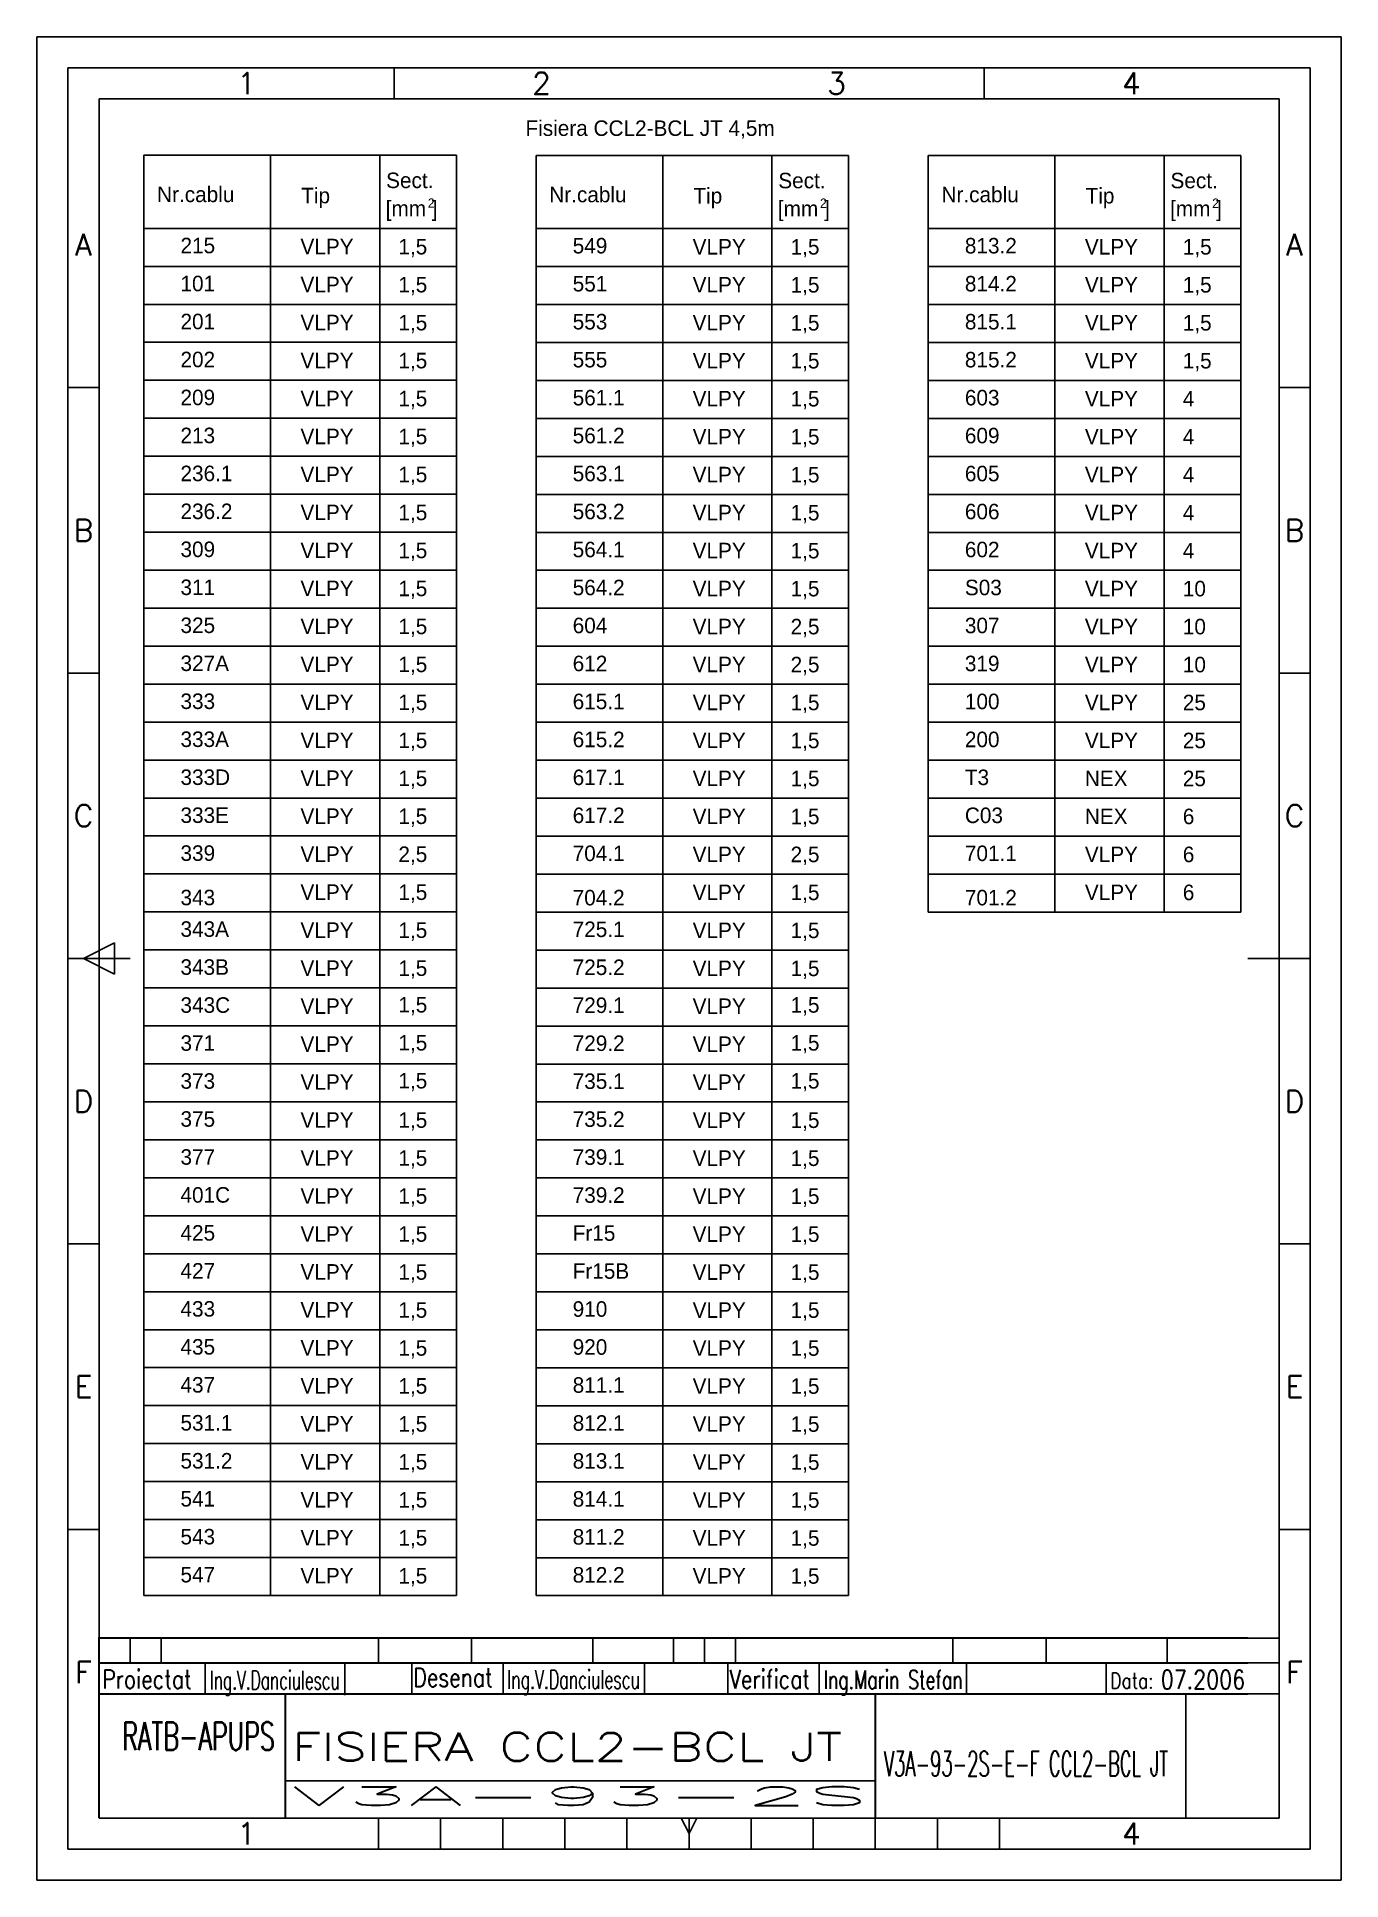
# Model space of a CAD drawing. Header units: millimetres. Extents: x 199 to 409, y 5 to 302.
import ezdxf
from ezdxf.enums import TextEntityAlignment as Align

# ---------------------------------------------------------------- set-up
doc = ezdxf.new("R2010")
doc.units = ezdxf.units.MM
doc.layers.add('INDICATOR', color=7, linetype='Continuous')
doc.styles.add('ISO', font='SIMPLEX.SHX')
doc.styles.add('ROMANS', font='ROMANS.shx', dxfattribs={"width": 0.8})

# ---------------------------------------------------------------- blocks, each defined once
blk = doc.blocks.new('indic-el')
at = {"layer": 'INDICATOR', "color": 1}
for p, q in [((-180, 25), (-180, 29)), ((-175, 25), (-175, 29)), ((-140, 25), (-140, 29)), ((-125, 25), (-125, 29)), ((-105.5, 25), (-105.5, 29)), ((-87.5, 25), (-87.5, 29)), ((-82.5, 25), (-82.5, 29)), ((-47.5, 25), (-47.5, 29)), ((-32.5, 25), (-32.5, 29)), ((-13, 25), (-13, 29)), ((-167.9, 20), (-167.9, 25)), ((-145.42, 19.8), (-145.42, 24.8)), ((-134.65, 20.08), (-134.65, 25.08)), ((-119.93, 20), (-119.93, 25)), ((-97.19, 20), (-97.19, 25)), ((-83.77, 20), (-83.77, 25)), ((-69.03, 20), (-69.03, 25)), ((-45.33, 20), (-45.33, 25)), ((-22.83, 20), (-22.83, 25)), ((-155, 6), (-60, 6))]:
    blk.add_line(p, q, dxfattribs=at)
at = {"layer": 'INDICATOR'}
blk.add_line((-92.5, 25), (-92.5, 29), dxfattribs=at)
at = {"layer": 'INDICATOR', "const_width": 0.3, "flags": 128}
for points in [[(0, 29), (-185, 29), (-185, 0)], [(0, 25), (-185, 25)], [(0, 20), (-185, 20)], [(-155, 0), (-155, 20)], [(-60, 0), (-60, 20)], [(-10, 0), (-10, 20)]]:
    blk.add_lwpolyline(points, dxfattribs=at)
at = {"layer": 'INDICATOR', "color": 1, "style": 'ROMANS', "width": 0.8}
for s, height, p in [('Proiectat', 3, (-184.48, 20.88)), ('Desenat', 3, (-134.37, 21.17)), ('Verificat', 3, (-83.49, 20.88)), ('Data:', 2.5, (-22.15, 20.88))]:
    blk.add_text(s, height=height, dxfattribs=at).set_placement(p)
at = {"layer": 'INDICATOR', "style": 'ROMANS', "width": 0.570908}
blk.add_text('RATB-APUPS', height=4.5, dxfattribs=at).set_placement((-181.28, 10.96), (-156.69, 10.96), align=Align.FIT)
at = {"layer": 'INDICATOR', "color": 1, "style": 'ROMANS'}
for tag, height, width, p, p2 in [('DESENAT', 3, 1.116423, (-119.25, 20.84), (-97.88, 20.84)), ('VERIFICAT', 3, 1.074468, (-68.34, 20.8), (-45.93, 20.8)), ('DATA', 3, 1.321041, (-14.04, 20.81), (-0.45, 20.81)), ('PROIECTAT', 3, 0.908325, (-167.12, 20.74), (-146.23, 20.74)), ('NUME_DESEN', 4.5, 2.080219, (-153.9, 9.22), (-61.18, 9.22)), ('NUMAR', 4, 2.383056, (-58.61, 6.76), (-11.4, 6.76)), ('ANS', 3, 11.421134, (-154.04, 2.01), (-61.04, 2.01))]:
    blk.add_attdef(tag, text='', height=height, dxfattribs=dict(at, width=width)).set_placement(p, p2, align=Align.FIT)

msp = doc.modelspace()

# ---------------------------------------------------------------- linework, layer by layer
at = {"color": 70}
for p, q in [((256.74, 292.49), (256.74, 297.49)), ((351.74, 292.49), (351.74, 297.49)), ((399.24, 292.49), (209.24, 292.49)), ((209.24, 292.49), (209.24, 15.49)), ((399.24, 15.49), (399.24, 292.49)), ((209.24, 245.99), (204.24, 245.99)), ((404.24, 245.99), (399.24, 245.99)), ((209.24, 199.99), (204.24, 199.99)), ((404.24, 199.99), (399.24, 199.99)), ((206.74, 153.99), (211.74, 156.49)), ((211.74, 156.49), (211.74, 151.49)), ((204.24, 153.99), (214.24, 153.99)), ((211.74, 151.49), (206.74, 153.99)), ((394.24, 153.99), (404.24, 153.99)), ((209.24, 107.99), (204.24, 107.99)), ((404.24, 107.99), (399.24, 107.99)), ((209.24, 61.99), (204.24, 61.99)), ((404.24, 61.99), (399.24, 61.99)), ((209.24, 15.49), (399.24, 15.49)), ((254.24, 10.49), (254.24, 15.49)), ((264.24, 10.49), (264.24, 15.49)), ((274.24, 10.49), (274.24, 15.49)), ((284.24, 10.49), (284.24, 15.49)), ((294.24, 10.49), (294.24, 15.49)), ((304.24, 12.99), (302.99, 15.49)), ((305.49, 15.49), (304.24, 12.99)), ((304.24, 15.49), (304.24, 10.49)), ((314.24, 10.49), (314.24, 15.49)), ((324.24, 10.49), (324.24, 15.49)), ((334.24, 10.49), (334.24, 15.49)), ((344.24, 10.49), (344.24, 15.49)), ((354.24, 10.49), (354.24, 15.49))]:
    msp.add_line(p, q, dxfattribs=at)
at = {"color": 3}
for p, q in [((216.46, 283.41), (216.46, 51.35)), ((216.46, 283.41), (266.78, 283.41)), ((236.87, 283.41), (236.87, 51.35)), ((254.45, 283.41), (254.45, 51.35)), ((266.78, 283.41), (266.78, 51.35)), ((279.61, 283.38), (279.61, 51.33)), ((279.61, 283.38), (329.93, 283.38)), ((300.02, 283.38), (300.02, 51.33)), ((317.6, 283.38), (317.6, 51.33)), ((329.93, 283.38), (329.93, 51.33)), ((342.76, 283.38), (393.08, 283.38)), ((342.76, 283.38), (342.76, 161.47)), ((363.17, 283.38), (363.17, 161.47)), ((380.75, 283.38), (380.75, 161.47)), ((393.08, 283.38), (393.08, 161.47)), ((216.46, 271.63), (266.78, 271.63)), ((279.61, 271.61), (329.93, 271.61)), ((342.76, 271.61), (393.08, 271.61)), ((216.46, 51.35), (266.78, 51.35)), ((279.61, 51.33), (329.93, 51.33))]:
    msp.add_line(p, q, dxfattribs=at)
at = {"color": 2}
for p, q in [((216.46, 265.51), (266.78, 265.51)), ((279.61, 265.49), (329.93, 265.49)), ((342.76, 265.49), (393.08, 265.49)), ((216.46, 259.39), (266.78, 259.39)), ((279.61, 259.37), (329.93, 259.37)), ((342.76, 259.37), (393.08, 259.37)), ((216.46, 253.28), (266.78, 253.28)), ((279.61, 253.25), (329.93, 253.25)), ((342.76, 253.25), (393.08, 253.25)), ((216.46, 247.16), (266.78, 247.16)), ((279.61, 247.13), (329.93, 247.13)), ((342.76, 247.13), (393.08, 247.13)), ((216.46, 241.04), (266.78, 241.04)), ((279.61, 241.01), (329.93, 241.01)), ((342.76, 241.01), (393.08, 241.01)), ((216.46, 234.92), (266.78, 234.92)), ((279.61, 234.89), (329.93, 234.89)), ((342.76, 234.89), (393.08, 234.89)), ((216.46, 228.8), (266.78, 228.8)), ((279.61, 228.77), (329.93, 228.77)), ((342.76, 228.77), (393.08, 228.77)), ((216.46, 222.68), (266.78, 222.68)), ((279.61, 222.65), (329.93, 222.65)), ((342.76, 222.65), (393.08, 222.65)), ((216.46, 216.56), (266.78, 216.56)), ((279.61, 216.54), (329.93, 216.54)), ((342.76, 216.54), (393.08, 216.54)), ((216.46, 210.44), (266.78, 210.44)), ((279.61, 210.42), (329.93, 210.42)), ((342.76, 210.42), (393.08, 210.42)), ((216.46, 204.32), (266.78, 204.32)), ((279.61, 204.3), (329.93, 204.3)), ((342.76, 204.3), (393.08, 204.3)), ((216.46, 198.21), (266.78, 198.21)), ((279.61, 198.18), (329.93, 198.18)), ((342.76, 198.18), (393.08, 198.18)), ((216.46, 192.09), (266.78, 192.09)), ((279.61, 192.06), (329.93, 192.06)), ((342.76, 192.06), (393.08, 192.06)), ((216.46, 185.97), (266.78, 185.97)), ((279.61, 185.94), (329.93, 185.94)), ((342.76, 185.94), (393.08, 185.94)), ((216.46, 179.85), (266.78, 179.85)), ((279.61, 179.82), (329.93, 179.82)), ((342.76, 179.82), (393.08, 179.82)), ((216.46, 173.73), (266.78, 173.73)), ((279.61, 173.7), (329.93, 173.7)), ((342.76, 173.7), (393.08, 173.7)), ((216.46, 167.61), (266.78, 167.61)), ((279.61, 167.58), (329.93, 167.58)), ((342.76, 167.58), (393.08, 167.58)), ((216.46, 161.49), (266.78, 161.49)), ((279.61, 161.47), (329.93, 161.47)), ((342.76, 161.47), (393.08, 161.47)), ((216.46, 155.37), (266.78, 155.37)), ((279.61, 155.35), (329.93, 155.35)), ((216.46, 149.25), (266.78, 149.25)), ((279.61, 149.23), (329.93, 149.23)), ((216.46, 143.14), (266.78, 143.14)), ((279.61, 143.11), (329.93, 143.11)), ((216.46, 137.02), (266.78, 137.02)), ((279.61, 136.99), (329.93, 136.99)), ((216.46, 130.9), (266.78, 130.9)), ((279.61, 130.87), (329.93, 130.87)), ((216.46, 124.78), (266.78, 124.78)), ((279.61, 124.75), (329.93, 124.75)), ((216.46, 118.66), (266.78, 118.66)), ((279.61, 118.63), (329.93, 118.63)), ((216.46, 112.54), (266.78, 112.54)), ((279.61, 112.51), (329.93, 112.51)), ((216.46, 106.42), (266.78, 106.42)), ((279.61, 106.4), (329.93, 106.4)), ((216.46, 100.3), (266.78, 100.3)), ((279.61, 100.28), (329.93, 100.28)), ((216.46, 94.18), (266.78, 94.18)), ((279.61, 94.16), (329.93, 94.16)), ((216.46, 88.07), (266.78, 88.07)), ((279.61, 88.04), (329.93, 88.04)), ((216.46, 81.95), (266.78, 81.95)), ((279.61, 81.92), (329.93, 81.92)), ((216.46, 75.83), (266.78, 75.83)), ((279.61, 75.8), (329.93, 75.8)), ((216.46, 69.71), (266.78, 69.71)), ((279.61, 69.68), (329.93, 69.68)), ((216.46, 63.59), (266.78, 63.59)), ((279.61, 63.56), (329.93, 63.56)), ((216.46, 57.47), (266.78, 57.47)), ((279.61, 57.44), (329.93, 57.44))]:
    msp.add_line(p, q, dxfattribs=at)
for p, q in [((394.24, 44.49), (399.24, 44.49)), ((394.24, 40.49), (399.24, 40.49)), ((394.24, 35.49), (399.24, 35.49))]:
    msp.add_line(p, q)
at = {"color": 240}
for points in [[(409.24, 5.49), (409.24, 302.49), (199.24, 302.49), (199.24, 5.49)], [(404.24, 10.49), (404.24, 297.49), (204.24, 297.49), (204.24, 10.49)]]:
    msp.add_lwpolyline(points, close=True, dxfattribs=at)

# ---------------------------------------------------------------- block references
at = {"color": 3, "linetype": 'ByBlock'}
ref = msp.add_blockref('indic-el', (394.24, 15.49), dxfattribs=at)
ref.add_attrib('NUME_DESEN', 'FISIERA CCL2-BCL JT ', dxfattribs={"layer": 'INDICATOR', "color": 1, "height": 4.5, "style": 'ROMANS', "width": 1.166269}).set_placement((240.34, 24.71), (333.06, 24.71), align=Align.FIT)
ref.add_attrib('ANS', 'V3A-93-2S', dxfattribs={"layer": 'INDICATOR', "color": 1, "height": 3, "style": 'ROMANS', "width": 3.518944}).set_placement((240.2, 17.5), (333.2, 17.5), align=Align.FIT)
ref.add_attrib('NUMAR', 'V3A-93-2S-E-F CCL2-BCL JT ', dxfattribs={"layer": 'INDICATOR', "color": 1, "height": 4, "style": 'ROMANS', "width": 0.462384}).set_placement((335.63, 22.25), (382.84, 22.25), align=Align.FIT)
ref.add_attrib('DESENAT', 'Ing.V.Danciulescu', dxfattribs={"layer": 'INDICATOR', "color": 1, "height": 3, "style": 'ROMANS', "width": 0.566669}).set_placement((274.99, 36.33), (296.36, 36.33), align=Align.FIT)
ref.add_attrib('VERIFICAT', 'Ing.Marin Stefan', dxfattribs={"layer": 'INDICATOR', "color": 1, "height": 3, "style": 'ROMANS', "width": 0.612783}).set_placement((325.9, 36.29), (348.31, 36.29), align=Align.FIT)
ref.add_attrib('DATA', '07.2006', dxfattribs={"layer": 'INDICATOR', "color": 1, "height": 3, "style": 'ROMANS', "width": 0.748937}).set_placement((380.2, 36.3), (393.79, 36.3), align=Align.FIT)
ref.add_attrib('PROIECTAT', 'Ing.V.Danciulescu', dxfattribs={"layer": 'INDICATOR', "color": 1, "height": 3, "style": 'ROMANS', "width": 0.553941}).set_placement((227.11, 36.23), (248.01, 36.23), align=Align.FIT)

# ---------------------------------------------------------------- texts
at = {"color": 50, "style": 'ISO'}
for s, p in [('1', (232.99, 294.99)), ('2', (280.49, 294.99)), ('3', (327.99, 294.99)), ('4', (375.49, 294.99)), ('A', (206.74, 268.99)), ('A', (401.74, 268.99)), ('B', (206.74, 222.99)), ('B', (401.74, 222.99)), ('C', (206.74, 176.99)), ('C', (401.74, 176.99)), ('D', (206.74, 130.99)), ('D', (401.74, 130.99)), ('E', (206.74, 84.99)), ('E', (401.74, 84.99)), ('F', (206.74, 38.99)), ('F', (401.74, 38.99)), ('1', (232.99, 12.99)), ('4', (375.49, 12.99))]:
    msp.add_text(s, height=3.5, dxfattribs=at).set_placement(p, align=Align.MIDDLE)
at = {"color": 2}
for s, height, p in [('Fisiera CCL2-BCL JT 4,5m', 2.5, (277.91, 286.53)), ('Sect.', 2.5, (255.47, 278.12)), ('Sect.', 2.5, (318.62, 278.09)), ('Sect.', 2.5, (381.77, 278.09)), ('Nr.cablu', 2.5, (218.59, 275.86)), ('Tip ', 2.5, (241.8, 275.67)), ('[mm ]', 2.5, (255.4, 273.59)), ('2', 1.5, (262.18, 274.96)), ('Nr.cablu', 2.5, (281.74, 275.84)), ('Tip ', 2.5, (304.95, 275.64)), ('2', 1.5, (325.33, 274.94)), ('Nr.cablu', 2.5, (344.89, 275.84)), ('Tip ', 2.5, (368.1, 275.64)), ('2', 1.5, (388.48, 274.94)), ('[mm ]', 2.5, (318.55, 273.56)), ('[mm ]', 2.5, (381.7, 273.56)), ('215', 2.5, (222.36, 267.62)), ('VLPY', 2.5, (241.68, 267.45)), ('1,5', 2.5, (257.45, 267.44)), ('549', 2.5, (285.51, 267.59)), ('VLPY', 2.5, (304.83, 267.42)), ('1,5', 2.5, (320.6, 267.41)), ('813.2', 2.5, (348.66, 267.59)), ('VLPY', 2.5, (367.98, 267.42)), ('1,5', 2.5, (383.75, 267.41)), ('101', 2.5, (222.36, 261.5)), ('VLPY', 2.5, (241.68, 261.33)), ('1,5', 2.5, (257.45, 261.32)), ('551', 2.5, (285.51, 261.47)), ('VLPY', 2.5, (304.83, 261.3)), ('1,5', 2.5, (320.6, 261.29)), ('814.2', 2.5, (348.66, 261.47)), ('VLPY', 2.5, (367.98, 261.3)), ('1,5', 2.5, (383.75, 261.29)), ('201', 2.5, (222.36, 255.38)), ('VLPY', 2.5, (241.68, 255.21)), ('1,5', 2.5, (257.45, 255.2)), ('553', 2.5, (285.51, 255.35)), ('VLPY', 2.5, (304.83, 255.19)), ('1,5', 2.5, (320.6, 255.17)), ('815.1', 2.5, (348.66, 255.35)), ('VLPY', 2.5, (367.98, 255.19)), ('1,5', 2.5, (383.75, 255.17)), ('202', 2.5, (222.36, 249.26)), ('VLPY', 2.5, (241.68, 249.09)), ('1,5', 2.5, (257.45, 249.08)), ('555', 2.5, (285.51, 249.23)), ('VLPY', 2.5, (304.83, 249.07)), ('1,5', 2.5, (320.6, 249.06)), ('815.2', 2.5, (348.66, 249.23)), ('VLPY', 2.5, (367.98, 249.07)), ('1,5', 2.5, (383.75, 249.06)), ('209', 2.5, (222.36, 243.14)), ('VLPY', 2.5, (241.68, 242.97)), ('1,5', 2.5, (257.45, 242.96)), ('561.1', 2.5, (285.51, 243.11)), ('VLPY', 2.5, (304.83, 242.95)), ('1,5', 2.5, (320.6, 242.94)), ('603', 2.5, (348.66, 243.11)), ('VLPY', 2.5, (367.98, 242.95)), ('4', 2.5, (383.75, 242.94)), ('213', 2.5, (222.36, 237.02)), ('VLPY', 2.5, (241.68, 236.86)), ('1,5', 2.5, (257.45, 236.85)), ('561.2', 2.5, (285.51, 237)), ('VLPY', 2.5, (304.83, 236.83)), ('1,5', 2.5, (320.6, 236.82)), ('609', 2.5, (348.66, 237)), ('VLPY', 2.5, (367.98, 236.83)), ('4', 2.5, (383.75, 236.82)), ('236.1', 2.5, (222.36, 230.9)), ('VLPY', 2.5, (241.68, 230.74)), ('1,5', 2.5, (257.45, 230.73)), ('563.1', 2.5, (285.51, 230.88)), ('VLPY', 2.5, (304.83, 230.71)), ('1,5', 2.5, (320.6, 230.7)), ('605', 2.5, (348.66, 230.88)), ('VLPY', 2.5, (367.98, 230.71)), ('4', 2.5, (383.75, 230.7)), ('236.2', 2.5, (222.36, 224.79)), ('VLPY', 2.5, (241.68, 224.62)), ('1,5', 2.5, (257.45, 224.61)), ('563.2', 2.5, (285.51, 224.76)), ('VLPY', 2.5, (304.83, 224.59)), ('1,5', 2.5, (320.6, 224.58)), ('606', 2.5, (348.66, 224.76)), ('VLPY', 2.5, (367.98, 224.59)), ('4', 2.5, (383.75, 224.58)), ('309', 2.5, (222.36, 218.67)), ('VLPY', 2.5, (241.68, 218.5)), ('1,5', 2.5, (257.45, 218.49)), ('564.1', 2.5, (285.51, 218.64)), ('VLPY', 2.5, (304.83, 218.47)), ('1,5', 2.5, (320.6, 218.46)), ('602', 2.5, (348.66, 218.64)), ('VLPY', 2.5, (367.98, 218.47)), ('4', 2.5, (383.75, 218.46)), ('311', 2.5, (222.36, 212.55)), ('VLPY', 2.5, (241.68, 212.38)), ('1,5', 2.5, (257.45, 212.37)), ('564.2', 2.5, (285.51, 212.52)), ('VLPY', 2.5, (304.83, 212.35)), ('1,5', 2.5, (320.6, 212.34)), ('S03', 2.5, (348.66, 212.52)), ('VLPY', 2.5, (367.98, 212.35)), ('10', 2.5, (383.75, 212.34)), ('325', 2.5, (222.36, 206.43)), ('VLPY', 2.5, (241.68, 206.26)), ('1,5', 2.5, (257.45, 206.25)), ('604', 2.5, (285.51, 206.4)), ('VLPY', 2.5, (304.83, 206.23)), ('2,5', 2.5, (320.6, 206.22)), ('307', 2.5, (348.66, 206.4)), ('VLPY', 2.5, (367.98, 206.23)), ('10', 2.5, (383.75, 206.22)), ('327A', 2.5, (222.36, 200.31)), ('VLPY', 2.5, (241.68, 200.14)), ('1,5', 2.5, (257.45, 200.13)), ('612', 2.5, (285.51, 200.28)), ('VLPY', 2.5, (304.83, 200.12)), ('2,5', 2.5, (320.6, 200.1)), ('319', 2.5, (348.66, 200.28)), ('VLPY', 2.5, (367.98, 200.12)), ('10', 2.5, (383.75, 200.1)), ('333', 2.5, (222.36, 194.19)), ('VLPY', 2.5, (241.68, 194.02)), ('1,5', 2.5, (257.45, 194.01)), ('615.1', 2.5, (285.51, 194.16)), ('VLPY', 2.5, (304.83, 194)), ('1,5', 2.5, (320.6, 193.99)), ('100', 2.5, (348.66, 194.16)), ('VLPY', 2.5, (367.98, 194)), ('25', 2.5, (383.75, 193.99)), ('333A', 2.5, (222.36, 188.07)), ('VLPY', 2.5, (241.68, 187.9)), ('1,5', 2.5, (257.45, 187.89)), ('615.2', 2.5, (285.51, 188.04)), ('VLPY', 2.5, (304.83, 187.88)), ('1,5', 2.5, (320.6, 187.87)), ('200', 2.5, (348.66, 188.04)), ('VLPY', 2.5, (367.98, 187.88)), ('25', 2.5, (383.75, 187.87)), ('333D', 2.5, (222.36, 181.95)), ('VLPY', 2.5, (241.68, 181.79)), ('1,5', 2.5, (257.45, 181.78)), ('617.1', 2.5, (285.51, 181.93)), ('VLPY', 2.5, (304.83, 181.76)), ('1,5', 2.5, (320.6, 181.75)), ('T3', 2.5, (348.66, 181.93)), ('NEX', 2.5, (367.98, 181.76)), ('25', 2.5, (383.75, 181.75)), ('333E', 2.5, (222.36, 175.83)), ('617.2', 2.5, (285.51, 175.81)), ('C03', 2.5, (348.66, 175.81)), ('VLPY', 2.5, (241.68, 175.67)), ('1,5', 2.5, (257.45, 175.66)), ('VLPY', 2.5, (304.83, 175.64)), ('1,5', 2.5, (320.6, 175.63)), ('NEX', 2.5, (367.98, 175.64)), ('6', 2.5, (383.75, 175.63)), ('339', 2.5, (222.36, 169.72)), ('VLPY', 2.5, (241.68, 169.55)), ('2,5', 2.5, (257.45, 169.54)), ('704.1', 2.5, (285.51, 169.69)), ('VLPY', 2.5, (304.83, 169.52)), ('2,5', 2.5, (320.6, 169.51)), ('701.1', 2.5, (348.66, 169.69)), ('VLPY', 2.5, (367.98, 169.52)), ('6', 2.5, (383.75, 169.51)), ('343', 2.5, (222.36, 162.57)), ('VLPY', 2.5, (241.68, 163.43)), ('1,5', 2.5, (257.45, 163.42)), ('704.2', 2.5, (285.51, 162.55)), ('VLPY', 2.5, (304.83, 163.4)), ('1,5', 2.5, (320.6, 163.39)), ('701.2', 2.5, (348.66, 162.55)), ('VLPY', 2.5, (367.98, 163.4)), ('6', 2.5, (383.75, 163.39)), ('343A', 2.5, (222.36, 157.48)), ('VLPY', 2.5, (241.68, 157.31)), ('1,5', 2.5, (257.45, 157.3)), ('725.1', 2.5, (285.51, 157.45)), ('VLPY', 2.5, (304.83, 157.28)), ('1,5', 2.5, (320.6, 157.27)), ('343B', 2.5, (222.36, 151.36)), ('VLPY', 2.5, (241.68, 151.19)), ('1,5', 2.5, (257.45, 151.18)), ('725.2', 2.5, (285.51, 151.33)), ('VLPY', 2.5, (304.83, 151.16)), ('1,5', 2.5, (320.6, 151.15)), ('343C', 2.5, (222.36, 145.24)), ('VLPY', 2.5, (241.68, 145.07)), ('1,5', 2.5, (257.45, 145.29)), ('729.1', 2.5, (285.51, 145.21)), ('VLPY', 2.5, (304.83, 145.05)), ('1,5', 2.5, (320.6, 145.26)), ('371', 2.5, (222.36, 139.12)), ('VLPY', 2.5, (241.68, 138.95)), ('1,5', 2.5, (257.45, 139.17)), ('729.2', 2.5, (285.51, 139.09)), ('VLPY', 2.5, (304.83, 138.93)), ('1,5', 2.5, (320.6, 139.15)), ('373', 2.5, (222.36, 133)), ('VLPY', 2.5, (241.68, 132.83)), ('1,5', 2.5, (257.45, 133.05)), ('735.1', 2.5, (285.51, 132.97)), ('VLPY', 2.5, (304.83, 132.81)), ('1,5', 2.5, (320.6, 133.03)), ('375', 2.5, (222.36, 126.88)), ('VLPY', 2.5, (241.68, 126.72)), ('1,5', 2.5, (257.45, 126.71)), ('735.2', 2.5, (285.51, 126.86)), ('VLPY', 2.5, (304.83, 126.69)), ('1,5', 2.5, (320.6, 126.68)), ('377', 2.5, (222.36, 120.76)), ('VLPY', 2.5, (241.68, 120.6)), ('1,5', 2.5, (257.45, 120.59)), ('739.1', 2.5, (285.51, 120.74)), ('VLPY', 2.5, (304.83, 120.57)), ('1,5', 2.5, (320.6, 120.56)), ('401C', 2.5, (222.36, 114.65)), ('VLPY', 2.5, (241.68, 114.48)), ('1,5', 2.5, (257.45, 114.47)), ('739.2', 2.5, (285.51, 114.62)), ('VLPY', 2.5, (304.83, 114.45)), ('1,5', 2.5, (320.6, 114.44)), ('425', 2.5, (222.36, 108.53)), ('VLPY', 2.5, (241.68, 108.36)), ('1,5', 2.5, (257.45, 108.35)), ('Fr15', 2.5, (285.51, 108.5)), ('VLPY', 2.5, (304.83, 108.33)), ('1,5', 2.5, (320.6, 108.32)), ('427', 2.5, (222.36, 102.41)), ('VLPY', 2.5, (241.68, 102.24)), ('1,5', 2.5, (257.45, 102.23)), ('Fr15B', 2.5, (285.51, 102.38)), ('VLPY', 2.5, (304.83, 102.21)), ('1,5', 2.5, (320.6, 102.2)), ('433', 2.5, (222.36, 96.29)), ('VLPY', 2.5, (241.68, 96.12)), ('1,5', 2.5, (257.45, 96.11)), ('910', 2.5, (285.51, 96.26)), ('VLPY', 2.5, (304.83, 96.09)), ('1,5', 2.5, (320.6, 96.08)), ('435', 2.5, (222.36, 90.17)), ('VLPY', 2.5, (241.68, 90)), ('1,5', 2.5, (257.45, 89.99)), ('920', 2.5, (285.51, 90.14)), ('VLPY', 2.5, (304.83, 89.98)), ('1,5', 2.5, (320.6, 89.97)), ('437', 2.5, (222.36, 84.05)), ('VLPY', 2.5, (241.68, 83.88)), ('1,5', 2.5, (257.45, 83.87)), ('811.1', 2.5, (285.51, 84.02)), ('VLPY', 2.5, (304.83, 83.86)), ('1,5', 2.5, (320.6, 83.85)), ('531.1', 2.5, (222.36, 77.93)), ('VLPY', 2.5, (241.68, 77.77)), ('1,5', 2.5, (257.45, 77.75)), ('812.1', 2.5, (285.51, 77.9)), ('VLPY', 2.5, (304.83, 77.74)), ('1,5', 2.5, (320.6, 77.73)), ('531.2', 2.5, (222.36, 71.81)), ('813.1', 2.5, (285.51, 71.79)), ('VLPY', 2.5, (241.68, 71.65)), ('1,5', 2.5, (257.45, 71.64)), ('VLPY', 2.5, (304.83, 71.62)), ('1,5', 2.5, (320.6, 71.61)), ('541', 2.5, (222.36, 65.69)), ('VLPY', 2.5, (241.68, 65.53)), ('1,5', 2.5, (257.45, 65.52)), ('814.1', 2.5, (285.51, 65.67)), ('VLPY', 2.5, (304.83, 65.5)), ('1,5', 2.5, (320.6, 65.49)), ('543', 2.5, (222.36, 59.58)), ('VLPY', 2.5, (241.68, 59.41)), ('1,5', 2.5, (257.45, 59.4)), ('811.2', 2.5, (285.51, 59.55)), ('VLPY', 2.5, (304.83, 59.38)), ('1,5', 2.5, (320.6, 59.37)), ('547', 2.5, (222.36, 53.46)), ('VLPY', 2.5, (241.68, 53.29)), ('1,5', 2.5, (257.45, 53.28)), ('812.2', 2.5, (285.51, 53.43)), ('VLPY', 2.5, (304.83, 53.26)), ('1,5', 2.5, (320.6, 53.25))]:
    msp.add_text(s, height=height, dxfattribs=at).set_placement(p)

doc.saveas('drawing.dxf')
